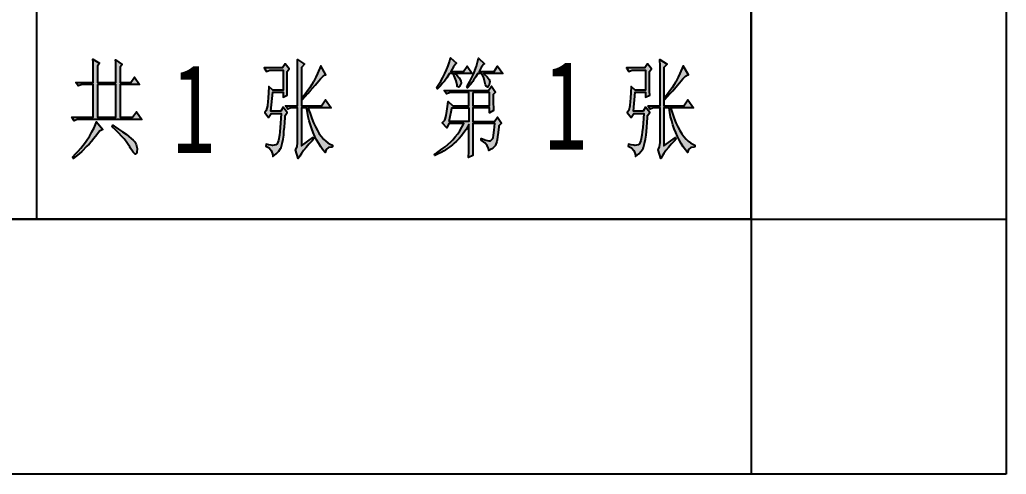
# Model space of a CAD drawing. Header units: inches. Extents: x 15 to 856, y 8 to 602.
# Drawn here: x 817.28 to 855.93, y 7.68 to 25.51 of the extents above; entities that cross this region are included whole.
import ezdxf

# ---------------------------------------------------------------- set-up
doc = ezdxf.new("R2010")
doc.units = ezdxf.units.IN
doc.layers.add('1', color=7, linetype='Continuous')
doc.layers.add('图框', color=4, linetype='Continuous')
doc.styles.add('宋体', font='SimSun.ttf', dxfattribs={"width": 0.7})

# ---------------------------------------------------------------- blocks, each defined once
blk = doc.blocks.new('tk1')
at = {"layer": '图框'}
for p, q in [((10, 584), (10, -10)), ((0, 287), (0, 0)), ((0, 287), (0, 0)), ((0, 287), (0, 0)), ((0, 287), (0, 0)), ((0, 0), (0, -10)), ((0, 0), (10, 0)), ((10, -10), (-831, -10))]:
    blk.add_line(p, q, dxfattribs=at)
at = {"layer": '图框', "color": 1}
for p, q in [((0, 574), (0, 0)), ((0, 0), (-806, 0))]:
    blk.add_line(p, q, dxfattribs=at)

msp = doc.modelspace()

# ---------------------------------------------------------------- hatches: boundary and pattern name
at = {"layer": '1'}
h = msp.add_hatch(color=7, dxfattribs=at)
h.paths.add_polyline_path([(820.41, 21.136), (820.538, 21.202), (820.291, 21.501), (820.253, 21.397), (820.196, 21.264), (820.111, 21.107), (820.011, 20.932), (819.935, 20.818), (819.855, 20.704), (819.769, 20.59), (819.674, 20.472), (819.575, 20.358), (819.466, 20.244), (819.357, 20.135), (819.38, 20.069), (819.494, 20.154), (819.603, 20.244), (819.708, 20.339), (819.912, 20.543), (819.997, 20.633), (820.087, 20.737), (820.187, 20.856), (820.296, 20.993)])
h.paths.add_polyline_path([(821.728, 20.78), (821.652, 20.851), (821.557, 20.927), (821.444, 21.017), (821.311, 21.112), (821.154, 21.216), (820.979, 21.33), (820.922, 21.368), (820.908, 21.302), (821.04, 21.178), (821.159, 21.06), (821.268, 20.946), (821.368, 20.832), (821.453, 20.728), (821.524, 20.619), (821.591, 20.519), (821.61, 20.486), (821.719, 20.31), (821.799, 20.239), (821.856, 20.272), (821.866, 20.301), (821.88, 20.453), (821.837, 20.619), (821.818, 20.666), (821.785, 20.718)])
h.paths.add_polyline_path([(821.771, 23.251), (821.633, 23.052), (821.211, 23.052), (821.211, 23.65), (821.292, 23.749), (821.036, 23.934), (821.04, 23.83), (821.045, 23.688), (821.045, 23.507), (821.05, 23.294), (821.05, 23.052), (820.324, 23.052), (820.324, 23.683), (820.41, 23.801), (820.149, 23.967), (820.153, 23.825), (820.158, 23.664), (820.163, 23.488), (820.163, 23.052), (819.475, 23.052), (819.57, 22.919), (819.684, 22.957), (819.802, 22.967), (820.163, 22.967), (820.163, 21.686), (819.323, 21.686), (819.418, 21.548), (819.532, 21.591), (819.651, 21.601), (822.065, 21.601), (821.851, 21.899), (821.7, 21.686), (821.211, 21.686), (821.211, 22.967), (821.97, 22.967)])
h.paths.add_polyline_path([(821.05, 22.967), (821.05, 21.686), (820.324, 21.686), (820.324, 22.967)], flags=17)
h.paths.add_polyline_path([(827.192, 22.668), (827.6, 22.668), (827.6, 22.469), (827.761, 22.549), (827.761, 22.687), (827.757, 22.843), (827.752, 23.019), (827.752, 23.484), (827.833, 23.583), (827.681, 23.782), (827.576, 23.616), (826.855, 23.616), (826.946, 23.484), (827.074, 23.536), (827.6, 23.536), (827.6, 22.748), (827.192, 22.748), (827.04, 22.886), (827.026, 22.644), (827.012, 22.445), (826.998, 22.284), (826.984, 22.16), (826.984, 22.132), (826.941, 21.952), (826.879, 21.866), (827.031, 21.667), (827.135, 21.833), (827.529, 21.833), (827.515, 21.639), (827.501, 21.454), (827.486, 21.278), (827.472, 21.112), (827.458, 20.984), (827.42, 20.766), (827.363, 20.638), (827.311, 20.6), (827.178, 20.576), (827.135, 20.586), (827.026, 20.605), (826.936, 20.633), (826.922, 20.552), (827.05, 20.481), (827.135, 20.377), (827.187, 20.249), (827.202, 20.149), (827.33, 20.244), (827.429, 20.348), (827.501, 20.462), (827.52, 20.5), (827.562, 20.652), (827.6, 20.818), (827.624, 20.984), (827.633, 21.126), (827.648, 21.288), (827.662, 21.473), (827.676, 21.676), (827.681, 21.752), (827.761, 21.866), (827.6, 22.084), (827.505, 21.918), (827.121, 21.918)])
h.paths.add_polyline_path([(828.321, 23.635), (828.44, 23.768), (828.16, 23.948), (828.16, 23.868), (828.165, 23.763), (828.165, 23.498), (828.169, 23.332), (828.169, 22.132), (827.695, 22.132), (827.785, 21.999), (827.904, 22.051), (828.169, 22.051), (828.169, 20.699), (828.15, 20.519), (828.089, 20.401), (828.193, 20.069), (828.25, 20.163), (828.316, 20.268), (828.402, 20.382), (828.497, 20.5), (828.606, 20.623), (828.734, 20.756), (828.791, 20.818), (828.767, 20.884), (828.321, 20.567), (828.321, 22.051), (828.52, 22.051), (828.549, 21.876), (828.582, 21.705), (828.625, 21.544), (828.672, 21.382), (828.724, 21.226), (828.781, 21.079), (828.848, 20.932), (828.914, 20.794), (828.995, 20.657), (829.075, 20.529), (829.161, 20.405), (829.246, 20.301), (829.284, 20.415), (829.374, 20.491), (829.512, 20.514), (829.535, 20.519), (829.535, 20.586), (829.445, 20.623), (829.355, 20.676), (829.27, 20.742), (829.184, 20.827), (829.099, 20.922), (829.018, 21.036), (828.942, 21.164), (828.867, 21.306), (828.791, 21.463), (828.72, 21.639), (828.653, 21.828), (828.587, 22.027), (828.577, 22.051), (829.478, 22.051), (829.256, 22.369), (829.104, 22.132), (828.321, 22.132)])
h.paths.add_polyline_path([(829.071, 23.702), (828.947, 23.398), (828.876, 23.251), (828.8, 23.104), (828.791, 23.085), (828.72, 22.962), (828.644, 22.843), (828.554, 22.715), (828.459, 22.587), (828.345, 22.448), (828.359, 22.383), (828.463, 22.497), (828.563, 22.611), (828.663, 22.72), (828.852, 22.938), (828.928, 23.033), (829.061, 23.185), (829.17, 23.289), (829.251, 23.341), (829.279, 23.351)], flags=17)
h.paths.add_polyline_path([(834.274, 23.659), (834.354, 23.768), (834.388, 23.801), (834.155, 24.015), (834.112, 23.858), (834.06, 23.697), (833.999, 23.545), (833.932, 23.398), (833.856, 23.246), (833.776, 23.104), (833.695, 22.976), (833.619, 22.867), (833.643, 22.801), (833.752, 22.905), (833.847, 23.014), (833.923, 23.099), (834.008, 23.227), (834.094, 23.36), (834.117, 23.398), (834.26, 23.398), (834.331, 23.237), (834.373, 23.118), (834.416, 22.938), (834.421, 22.886), (834.487, 22.858), (834.516, 22.886), (834.573, 23.024), (834.563, 23.118), (834.501, 23.227), (834.402, 23.337), (834.331, 23.398), (835.004, 23.398), (834.805, 23.683), (834.667, 23.484), (834.165, 23.484)])
h.paths.add_polyline_path([(836.005, 23.683), (835.867, 23.484), (835.275, 23.484), (835.374, 23.659), (835.46, 23.759), (835.493, 23.782), (835.26, 24.001), (835.218, 23.844), (835.17, 23.683), (835.113, 23.512), (835.109, 23.503), (835.061, 23.375), (834.995, 23.237), (834.919, 23.09), (834.829, 22.933), (834.795, 22.886), (834.829, 22.834), (834.943, 22.967), (835.028, 23.08), (835.061, 23.133), (835.137, 23.251), (835.227, 23.398), (835.388, 23.398), (835.46, 23.223), (835.493, 23.118), (835.535, 22.952), (835.554, 22.9), (835.616, 22.862), (835.659, 22.919), (835.697, 23.076), (835.668, 23.166), (835.597, 23.265), (835.479, 23.379), (835.46, 23.398), (836.204, 23.398)])
h.paths.add_polyline_path([(835.834, 22.222), (835.834, 22.582), (835.924, 22.668), (835.763, 22.9), (835.645, 22.734), (833.909, 22.734), (834.003, 22.601), (834.117, 22.639), (834.236, 22.649), (834.876, 22.649), (834.876, 22.132), (834.245, 22.132), (834.07, 22.303), (834.046, 22.103), (834.013, 21.923), (833.984, 21.757), (833.951, 21.605), (833.942, 21.567), (833.837, 21.468), (834.013, 21.269), (834.094, 21.435), (834.677, 21.435), (834.606, 21.288), (834.525, 21.155), (834.44, 21.027), (834.345, 20.913), (834.25, 20.804), (834.165, 20.718), (833.946, 20.529), (833.837, 20.443), (833.728, 20.363), (833.619, 20.287), (833.534, 20.235), (833.548, 20.182), (833.671, 20.244), (833.79, 20.306), (833.904, 20.372), (834.018, 20.443), (834.127, 20.519), (834.236, 20.6), (834.293, 20.652), (834.397, 20.742), (834.497, 20.846), (834.592, 20.956), (834.682, 21.079), (834.767, 21.207), (834.848, 21.344), (834.876, 21.401), (834.876, 20.476), (834.871, 20.306), (834.867, 20.149), (834.867, 20.102), (835.037, 20.182), (835.033, 20.367), (835.028, 20.543), (835.028, 21.435), (835.891, 21.435), (835.863, 21.174), (835.844, 20.984), (835.825, 20.87), (835.82, 20.851), (835.73, 20.752), (835.659, 20.752), (835.54, 20.785), (835.369, 20.846), (835.355, 20.851), (835.355, 20.785), (835.497, 20.68), (835.592, 20.576), (835.649, 20.462), (835.659, 20.382), (835.782, 20.439), (835.82, 20.467), (835.92, 20.571), (835.924, 20.586), (835.972, 20.733), (835.986, 20.799), (836, 20.913), (836.024, 21.084), (836.048, 21.311), (836.052, 21.349), (836.157, 21.449), (835.996, 21.686), (835.877, 21.515), (835.028, 21.515), (835.028, 22.051), (835.682, 22.051), (835.682, 21.852), (835.844, 21.952), (835.839, 22.061)])
h.paths.add_polyline_path([(835.682, 22.132), (835.028, 22.132), (835.028, 22.649), (835.682, 22.649)], flags=16)
h.paths.add_polyline_path([(834.876, 22.051), (834.876, 21.515), (834.108, 21.515), (834.141, 21.719), (834.179, 21.89), (834.21, 22.051)], flags=16)
h.paths.add_polyline_path([(841.962, 21.866), (841.801, 22.084), (841.706, 21.918), (841.322, 21.918), (841.393, 22.668), (841.801, 22.668), (841.801, 22.469), (841.962, 22.549), (841.958, 22.687), (841.958, 22.843), (841.953, 23.019), (841.953, 23.484), (842.034, 23.583), (841.882, 23.782), (841.777, 23.616), (841.056, 23.616), (841.147, 23.484), (841.275, 23.536), (841.801, 23.536), (841.801, 22.748), (841.393, 22.748), (841.241, 22.886), (841.227, 22.644), (841.213, 22.445), (841.199, 22.284), (841.184, 22.16), (841.184, 22.132), (841.142, 21.952), (841.08, 21.866), (841.232, 21.667), (841.336, 21.833), (841.73, 21.833), (841.716, 21.639), (841.701, 21.454), (841.687, 21.278), (841.673, 21.112), (841.659, 20.984), (841.621, 20.766), (841.564, 20.638), (841.507, 20.6), (841.379, 20.576), (841.336, 20.586), (841.227, 20.605), (841.137, 20.633), (841.123, 20.552), (841.251, 20.481), (841.336, 20.377), (841.388, 20.249), (841.403, 20.149), (841.531, 20.244), (841.63, 20.348), (841.701, 20.462), (841.72, 20.5), (841.763, 20.652), (841.801, 20.818), (841.825, 20.984), (841.834, 21.126), (841.849, 21.288), (841.863, 21.473), (841.877, 21.676), (841.882, 21.752)])
h.paths.add_polyline_path([(843.452, 23.341), (843.48, 23.351), (843.271, 23.702), (843.148, 23.398), (843.077, 23.251), (843.001, 23.104), (842.992, 23.085), (842.92, 22.962), (842.845, 22.843), (842.754, 22.715), (842.66, 22.587), (842.546, 22.448), (842.56, 22.383), (842.664, 22.497), (842.764, 22.611), (842.864, 22.72), (843.053, 22.938), (843.129, 23.033), (843.262, 23.185), (843.371, 23.289)], flags=17)
h.paths.add_polyline_path([(843.219, 21.036), (843.143, 21.164), (843.068, 21.306), (842.992, 21.463), (842.92, 21.639), (842.854, 21.828), (842.788, 22.027), (842.778, 22.051), (843.679, 22.051), (843.456, 22.369), (843.305, 22.132), (842.522, 22.132), (842.522, 23.635), (842.641, 23.768), (842.361, 23.948), (842.361, 23.868), (842.366, 23.763), (842.366, 23.498), (842.37, 23.332), (842.37, 22.132), (841.896, 22.132), (841.986, 21.999), (842.105, 22.051), (842.37, 22.051), (842.37, 20.699), (842.351, 20.519), (842.29, 20.401), (842.394, 20.069), (842.451, 20.163), (842.517, 20.268), (842.598, 20.382), (842.698, 20.5), (842.807, 20.623), (842.93, 20.756), (842.992, 20.818), (842.968, 20.884), (842.522, 20.567), (842.522, 22.051), (842.721, 22.051), (842.75, 21.876), (842.783, 21.705), (842.826, 21.544), (842.873, 21.382), (842.925, 21.226), (842.982, 21.079), (843.049, 20.932), (843.115, 20.794), (843.191, 20.657), (843.276, 20.529), (843.362, 20.405), (843.442, 20.301), (843.485, 20.415), (843.575, 20.491), (843.713, 20.514), (843.736, 20.519), (843.736, 20.586), (843.646, 20.623), (843.556, 20.676), (843.471, 20.742), (843.385, 20.827), (843.3, 20.922)])

# ---------------------------------------------------------------- linework, layer by layer
msp.add_line((845.932, 17.681), (665.932, 17.681), dxfattribs=at)
at = {"layer": '1', "color": 7}
msp.add_line((845.932, 17.681), (665.932, 17.681), dxfattribs=at)
for points in [[(665.932, 17.681), (845.932, 17.681), (845.932, 91.681)], [(817.932, 49.681), (817.932, 17.681)]]:
    msp.add_lwpolyline(points, dxfattribs=at)
for points in [[(665.932, 75.681), (845.932, 75.681), (845.932, 17.681), (665.932, 17.681)], [(821.045, 23.507), (821.045, 23.688), (821.04, 23.83), (821.036, 23.934), (821.292, 23.749), (821.211, 23.65), (821.211, 23.052), (821.633, 23.052), (821.771, 23.251), (821.97, 22.967), (821.211, 22.967), (821.211, 21.686), (821.7, 21.686), (821.851, 21.899), (822.065, 21.601), (819.651, 21.601), (819.532, 21.591), (819.418, 21.548), (819.323, 21.686), (820.163, 21.686), (820.163, 22.967), (819.802, 22.967), (819.684, 22.957), (819.57, 22.919), (819.475, 23.052), (820.163, 23.052), (820.163, 23.488), (820.158, 23.664), (820.153, 23.825), (820.149, 23.967), (820.41, 23.801), (820.324, 23.683), (820.324, 23.052), (821.05, 23.052), (821.05, 23.294)], [(833.752, 22.905), (833.643, 22.801), (833.619, 22.867), (833.695, 22.976), (833.776, 23.104), (833.856, 23.246), (833.932, 23.398), (833.999, 23.545), (834.06, 23.697), (834.112, 23.858), (834.155, 24.015), (834.388, 23.801), (834.354, 23.768), (834.274, 23.659), (834.165, 23.484), (834.667, 23.484), (834.805, 23.683), (835.004, 23.398), (834.331, 23.398), (834.402, 23.337), (834.501, 23.227), (834.563, 23.118), (834.573, 23.024), (834.516, 22.886), (834.487, 22.858), (834.421, 22.886), (834.416, 22.938), (834.373, 23.118), (834.331, 23.237), (834.26, 23.398), (834.117, 23.398), (834.094, 23.36), (834.008, 23.227), (833.923, 23.099), (833.847, 23.014)], [(834.795, 22.886), (834.829, 22.933), (834.919, 23.09), (834.995, 23.237), (835.061, 23.375), (835.109, 23.503), (835.113, 23.512), (835.17, 23.683), (835.218, 23.844), (835.26, 24.001), (835.493, 23.782), (835.46, 23.759), (835.374, 23.659), (835.275, 23.484), (835.867, 23.484), (836.005, 23.683), (836.204, 23.398), (835.46, 23.398), (835.479, 23.379), (835.597, 23.265), (835.668, 23.166), (835.697, 23.076), (835.659, 22.919), (835.616, 22.862), (835.554, 22.9), (835.535, 22.952), (835.493, 23.118), (835.46, 23.223), (835.388, 23.398), (835.227, 23.398), (835.137, 23.251), (835.061, 23.133), (835.028, 23.08), (834.943, 22.967), (834.829, 22.834)], [(827.135, 20.377), (827.187, 20.249), (827.202, 20.149), (827.33, 20.244), (827.429, 20.348), (827.501, 20.462), (827.52, 20.5), (827.562, 20.652), (827.6, 20.818), (827.624, 20.984), (827.633, 21.126), (827.648, 21.288), (827.662, 21.473), (827.676, 21.676), (827.681, 21.752), (827.761, 21.866), (827.6, 22.084), (827.505, 21.918), (827.121, 21.918), (827.192, 22.668), (827.6, 22.668), (827.6, 22.469), (827.761, 22.549), (827.761, 22.687), (827.757, 22.843), (827.752, 23.019), (827.752, 23.484), (827.833, 23.583), (827.681, 23.782), (827.576, 23.616), (826.855, 23.616), (826.946, 23.484), (827.074, 23.536), (827.6, 23.536), (827.6, 22.748), (827.192, 22.748), (827.04, 22.886), (827.026, 22.644), (827.012, 22.445), (826.998, 22.284), (826.984, 22.16), (826.984, 22.132), (826.941, 21.952), (826.879, 21.866), (827.031, 21.667), (827.135, 21.833), (827.529, 21.833), (827.515, 21.639), (827.501, 21.454), (827.486, 21.278), (827.472, 21.112), (827.458, 20.984), (827.42, 20.766), (827.363, 20.638), (827.311, 20.6), (827.178, 20.576), (827.135, 20.586), (827.026, 20.605), (826.936, 20.633), (826.922, 20.552), (827.05, 20.481)], [(828.914, 20.794), (828.848, 20.932), (828.781, 21.079), (828.724, 21.226), (828.672, 21.382), (828.625, 21.544), (828.582, 21.705), (828.549, 21.876), (828.52, 22.051), (828.321, 22.051), (828.321, 20.567), (828.767, 20.884), (828.791, 20.818), (828.734, 20.756), (828.606, 20.623), (828.497, 20.5), (828.402, 20.382), (828.316, 20.268), (828.25, 20.163), (828.193, 20.069), (828.089, 20.401), (828.15, 20.519), (828.169, 20.699), (828.169, 22.051), (827.904, 22.051), (827.785, 21.999), (827.695, 22.132), (828.169, 22.132), (828.169, 23.332), (828.165, 23.498), (828.165, 23.763), (828.16, 23.868), (828.16, 23.948), (828.44, 23.768), (828.321, 23.635), (828.321, 22.132), (829.104, 22.132), (829.256, 22.369), (829.478, 22.051), (828.577, 22.051), (828.587, 22.027), (828.653, 21.828), (828.72, 21.639), (828.791, 21.463), (828.867, 21.306), (828.942, 21.164), (829.018, 21.036), (829.099, 20.922), (829.184, 20.827), (829.27, 20.742), (829.355, 20.676), (829.445, 20.623), (829.535, 20.586), (829.535, 20.519), (829.512, 20.514), (829.374, 20.491), (829.284, 20.415), (829.246, 20.301), (829.161, 20.405), (829.075, 20.529), (828.995, 20.657)], [(828.663, 22.72), (828.852, 22.938), (828.928, 23.033), (829.061, 23.185), (829.17, 23.289), (829.251, 23.341), (829.279, 23.351), (829.071, 23.702), (828.947, 23.398), (828.876, 23.251), (828.8, 23.104), (828.791, 23.085), (828.72, 22.962), (828.644, 22.843), (828.554, 22.715), (828.459, 22.587), (828.354, 22.459), (828.345, 22.45), (828.359, 22.383), (828.463, 22.497), (828.563, 22.611)], [(841.336, 20.377), (841.388, 20.249), (841.403, 20.149), (841.531, 20.244), (841.63, 20.348), (841.701, 20.462), (841.72, 20.5), (841.763, 20.652), (841.801, 20.818), (841.825, 20.984), (841.834, 21.126), (841.849, 21.288), (841.863, 21.473), (841.877, 21.676), (841.882, 21.752), (841.962, 21.866), (841.801, 22.084), (841.706, 21.918), (841.322, 21.918), (841.393, 22.668), (841.801, 22.668), (841.801, 22.469), (841.962, 22.549), (841.958, 22.687), (841.958, 22.843), (841.953, 23.019), (841.953, 23.484), (842.034, 23.583), (841.882, 23.782), (841.777, 23.616), (841.056, 23.616), (841.147, 23.484), (841.275, 23.536), (841.801, 23.536), (841.801, 22.748), (841.393, 22.748), (841.241, 22.886), (841.227, 22.644), (841.213, 22.445), (841.199, 22.284), (841.184, 22.16), (841.184, 22.132), (841.142, 21.952), (841.08, 21.866), (841.232, 21.667), (841.336, 21.833), (841.73, 21.833), (841.716, 21.639), (841.701, 21.454), (841.687, 21.278), (841.673, 21.112), (841.659, 20.984), (841.621, 20.766), (841.564, 20.638), (841.507, 20.6), (841.379, 20.576), (841.336, 20.586), (841.227, 20.605), (841.137, 20.633), (841.123, 20.552), (841.251, 20.481)], [(843.115, 20.794), (843.049, 20.932), (842.982, 21.079), (842.925, 21.226), (842.873, 21.382), (842.826, 21.544), (842.783, 21.705), (842.75, 21.876), (842.721, 22.051), (842.522, 22.051), (842.522, 20.567), (842.968, 20.884), (842.992, 20.818), (842.93, 20.756), (842.807, 20.623), (842.698, 20.5), (842.598, 20.382), (842.517, 20.268), (842.451, 20.163), (842.394, 20.069), (842.29, 20.401), (842.351, 20.519), (842.37, 20.699), (842.37, 22.051), (842.105, 22.051), (841.986, 21.999), (841.896, 22.132), (842.37, 22.132), (842.37, 23.332), (842.366, 23.498), (842.366, 23.763), (842.361, 23.868), (842.361, 23.948), (842.641, 23.768), (842.522, 23.635), (842.522, 22.132), (843.305, 22.132), (843.456, 22.369), (843.679, 22.051), (842.778, 22.051), (842.788, 22.027), (842.854, 21.828), (842.92, 21.639), (842.992, 21.463), (843.068, 21.306), (843.143, 21.164), (843.219, 21.036), (843.3, 20.922), (843.385, 20.827), (843.471, 20.742), (843.556, 20.676), (843.646, 20.623), (843.736, 20.586), (843.736, 20.519), (843.713, 20.514), (843.575, 20.491), (843.485, 20.415), (843.442, 20.301), (843.362, 20.405), (843.276, 20.529), (843.191, 20.657)], [(842.864, 22.72), (843.053, 22.938), (843.129, 23.033), (843.262, 23.185), (843.371, 23.289), (843.452, 23.341), (843.48, 23.351), (843.271, 23.702), (843.148, 23.398), (843.077, 23.251), (843.001, 23.104), (842.992, 23.085), (842.92, 22.962), (842.845, 22.843), (842.754, 22.715), (842.66, 22.587), (842.555, 22.459), (842.546, 22.45), (842.56, 22.383), (842.664, 22.497), (842.764, 22.611)], [(820.324, 22.967), (820.324, 21.686), (821.05, 21.686), (821.05, 22.967)], [(835.028, 20.543), (835.033, 20.367), (835.037, 20.182), (834.867, 20.102), (834.867, 20.149), (834.871, 20.306), (834.876, 20.476), (834.876, 21.401), (834.848, 21.344), (834.767, 21.207), (834.682, 21.079), (834.592, 20.956), (834.497, 20.846), (834.397, 20.742), (834.293, 20.652), (834.236, 20.6), (834.127, 20.519), (834.018, 20.443), (833.904, 20.372), (833.79, 20.306), (833.671, 20.244), (833.548, 20.182), (833.534, 20.235), (833.619, 20.287), (833.728, 20.363), (833.837, 20.443), (833.946, 20.529), (834.165, 20.718), (834.25, 20.804), (834.345, 20.913), (834.44, 21.027), (834.525, 21.155), (834.606, 21.288), (834.677, 21.435), (834.094, 21.435), (834.013, 21.269), (833.837, 21.468), (833.942, 21.567), (833.951, 21.605), (833.984, 21.757), (834.013, 21.923), (834.046, 22.103), (834.07, 22.303), (834.245, 22.132), (834.876, 22.132), (834.876, 22.649), (834.236, 22.649), (834.117, 22.639), (834.003, 22.601), (833.909, 22.734), (835.645, 22.734), (835.763, 22.9), (835.924, 22.668), (835.834, 22.582), (835.834, 22.222), (835.839, 22.061), (835.844, 21.952), (835.682, 21.852), (835.682, 22.051), (835.028, 22.051), (835.028, 21.515), (835.877, 21.515), (835.996, 21.686), (836.157, 21.449), (836.052, 21.349), (836.048, 21.311), (836.024, 21.084), (836, 20.913), (835.986, 20.799), (835.972, 20.733), (835.924, 20.586), (835.92, 20.571), (835.82, 20.467), (835.782, 20.439), (835.659, 20.382), (835.649, 20.462), (835.592, 20.576), (835.497, 20.68), (835.355, 20.785), (835.355, 20.851), (835.369, 20.846), (835.54, 20.785), (835.659, 20.752), (835.73, 20.752), (835.82, 20.851), (835.825, 20.87), (835.844, 20.984), (835.863, 21.174), (835.891, 21.435), (835.028, 21.435)], [(835.028, 22.649), (835.028, 22.132), (835.682, 22.132), (835.682, 22.649)], [(834.108, 21.515), (834.141, 21.719), (834.179, 21.89), (834.207, 22.037), (834.212, 22.051), (834.876, 22.051), (834.876, 21.515)], [(819.912, 20.543), (819.708, 20.339), (819.603, 20.244), (819.494, 20.154), (819.38, 20.069), (819.357, 20.135), (819.466, 20.244), (819.575, 20.358), (819.674, 20.472), (819.769, 20.59), (819.855, 20.704), (819.935, 20.818), (820.011, 20.932), (820.111, 21.107), (820.196, 21.264), (820.253, 21.397), (820.291, 21.501), (820.538, 21.202), (820.41, 21.136), (820.296, 20.993), (820.187, 20.856), (820.087, 20.737), (819.997, 20.633)], [(821.524, 20.619), (821.453, 20.728), (821.368, 20.832), (821.268, 20.946), (821.159, 21.06), (821.04, 21.178), (820.908, 21.302), (820.922, 21.368), (820.979, 21.33), (821.154, 21.216), (821.311, 21.112), (821.444, 21.017), (821.557, 20.927), (821.652, 20.851), (821.728, 20.78), (821.785, 20.718), (821.818, 20.666), (821.837, 20.619), (821.88, 20.453), (821.866, 20.301), (821.856, 20.272), (821.799, 20.239), (821.719, 20.31), (821.61, 20.486), (821.591, 20.519)]]:
    msp.add_lwpolyline(points, close=True, dxfattribs=at)
at = {"layer": '图框'}
msp.add_line((845.932, 17.681), (665.932, 17.681), dxfattribs=at)

# ---------------------------------------------------------------- block references
at = {"linetype": 'Continuous'}
msp.add_blockref('tk1', (845.932, 17.681), dxfattribs=at)

# ---------------------------------------------------------------- texts
at = {"linetype": 'Continuous', "char_height": 3.5, "width": 17.30878, "attachment_point": 5, "style": '宋体'}
for insert in [(824.102, 22.03), (838.678, 22.163)]:
    msp.add_mtext('1', dxfattribs=dict(at, insert=insert))

doc.saveas('drawing.dxf')
